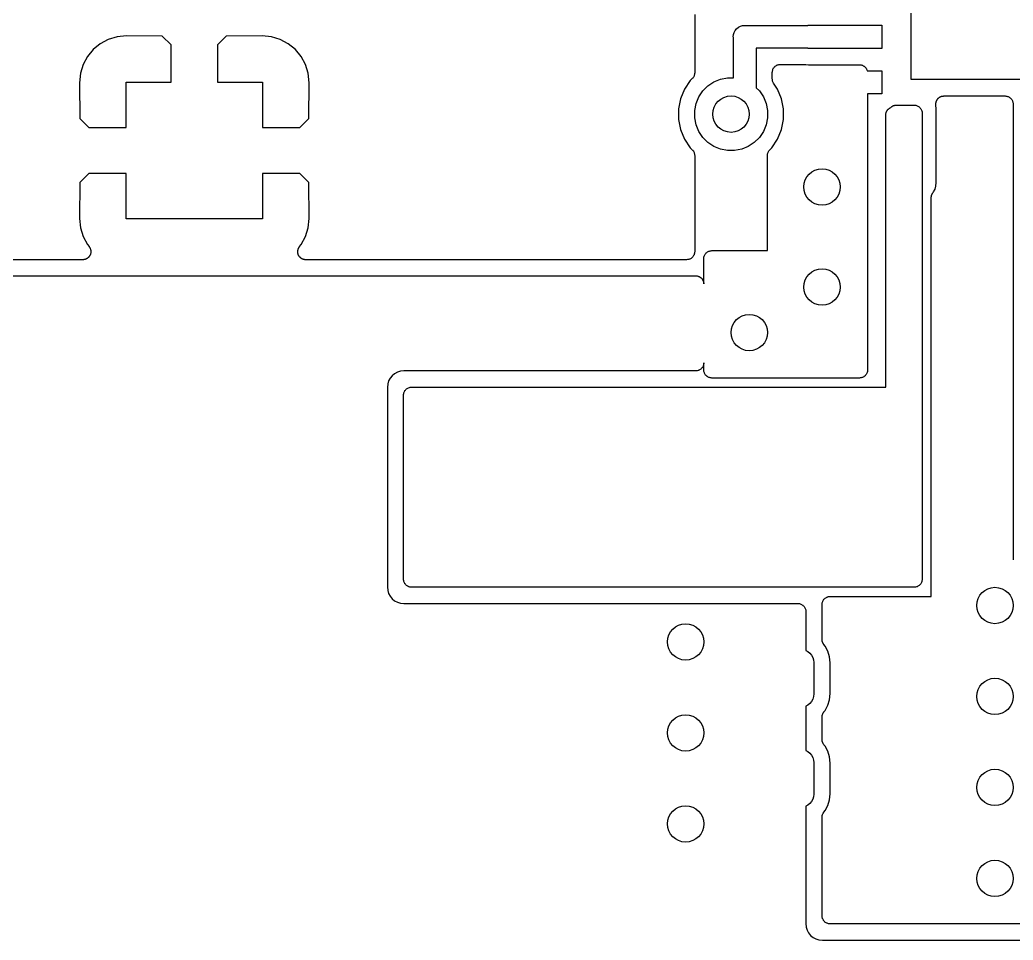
# Model space of a CAD drawing. Extents: x 1.98 to 5.9, y -3.93 to -1.98.
# Drawn here: x 4.2946 to 4.7244, y -2.7196 to -2.3214 of the extents above; entities that cross this region are included whole.
import ezdxf

# ---------------------------------------------------------------- set-up
doc = ezdxf.new("R2010")
doc.units = 0
doc.header["$MEASUREMENT"] = 0
doc.layers.add('BLACK', color=7, linetype='CONTINUOUS')

msp = doc.modelspace()

# ---------------------------------------------------------------- linework, layer by layer
at = {"layer": 'BLACK', "linetype": 'CONTINUOUS'}
for p, q in [((4.68035, -2.34721), (4.68035, -2.25121)), ((4.58661, -2.31907), (4.58661, -2.34433)), ((4.60416, -2.32599), (4.60477, -2.32524)), ((4.60477, -2.32524), (4.60552, -2.32463)), ((4.60552, -2.32463), (4.60638, -2.32417)), ((4.60638, -2.32417), (4.6073, -2.32389)), ((4.6073, -2.32389), (4.60803, -2.32382)), ((4.60803, -2.32382), (4.60827, -2.3238)), ((4.60827, -2.3238), (4.60851, -2.32382)), ((4.60851, -2.32382), (4.63564, -2.32382)), ((4.63564, -2.32382), (4.63564, -2.32374)), ((4.63564, -2.32374), (4.66764, -2.32374)), ((4.66764, -2.32374), (4.66764, -2.33374)), ((4.33663, -2.32871), (4.33286, -2.32986)), ((4.34071, -2.32831), (4.33663, -2.32871)), ((4.35624, -2.32842), (4.34071, -2.32831)), ((4.36008, -2.33225), (4.35624, -2.32842)), ((4.38391, -2.32842), (4.38008, -2.33225)), ((4.39945, -2.32831), (4.38391, -2.32842)), ((4.40353, -2.32871), (4.39945, -2.32831)), ((4.4073, -2.32986), (4.40353, -2.32871)), ((4.60332, -2.32874), (4.60342, -2.32778)), ((4.60335, -2.32898), (4.60332, -2.32874)), ((4.60335, -2.34646), (4.60335, -2.32898)), ((4.60342, -2.32778), (4.6037, -2.32685)), ((4.6037, -2.32685), (4.60416, -2.32599)), ((4.32939, -2.33172), (4.32634, -2.33421)), ((4.33286, -2.32986), (4.32939, -2.33172)), ((4.36008, -2.34843), (4.36008, -2.33225)), ((4.38008, -2.33225), (4.38008, -2.34843)), ((4.41077, -2.33172), (4.4073, -2.32986)), ((4.41382, -2.33421), (4.41077, -2.33172)), ((4.63564, -2.33366), (4.61319, -2.33366)), ((4.61319, -2.33366), (4.61319, -2.35076)), ((4.63564, -2.33374), (4.63564, -2.33366)), ((4.66764, -2.33374), (4.63564, -2.33374)), ((4.32384, -2.33726), (4.32198, -2.34073)), ((4.32634, -2.33421), (4.32384, -2.33726)), ((4.41632, -2.33726), (4.41382, -2.33421)), ((4.41817, -2.34073), (4.41632, -2.33726)), ((4.32198, -2.34073), (4.32084, -2.3445)), ((4.41932, -2.3445), (4.41817, -2.34073)), ((4.62047, -2.34278), (4.62063, -2.34249)), ((4.62063, -2.34249), (4.62079, -2.3422)), ((4.62079, -2.3422), (4.6208, -2.34219)), ((4.6208, -2.34218), (4.62101, -2.34193)), ((4.6208, -2.34219), (4.6208, -2.34218)), ((4.62101, -2.34193), (4.62122, -2.34168)), ((4.62122, -2.34168), (4.62123, -2.34167)), ((4.62123, -2.34167), (4.62124, -2.34166)), ((4.62124, -2.34166), (4.62149, -2.34146)), ((4.62149, -2.34146), (4.62175, -2.34125)), ((4.62175, -2.34125), (4.62176, -2.34124)), ((4.62176, -2.34124), (4.62177, -2.34123)), ((4.62177, -2.34123), (4.62206, -2.34108)), ((4.62206, -2.34108), (4.62236, -2.34093)), ((4.62236, -2.34093), (4.62237, -2.34092)), ((4.62237, -2.34092), (4.62238, -2.34092)), ((4.62238, -2.34092), (4.62269, -2.34082)), ((4.62269, -2.34082), (4.62301, -2.34073)), ((4.62301, -2.34073), (4.62302, -2.34073)), ((4.62302, -2.34073), (4.62303, -2.34072)), ((4.62303, -2.34072), (4.62336, -2.34069)), ((4.62336, -2.34069), (4.62369, -2.34066)), ((4.62369, -2.34066), (4.63432, -2.34066)), ((4.63432, -2.34066), (4.63437, -2.34066)), ((4.63437, -2.34066), (4.63452, -2.34068)), ((4.63452, -2.34068), (4.63467, -2.34068)), ((4.63467, -2.34068), (4.63581, -2.34079)), ((4.63581, -2.34079), (4.65792, -2.34079)), ((4.65792, -2.34079), (4.65794, -2.34079)), ((4.65794, -2.34079), (4.65794, -2.34079)), ((4.65794, -2.34079), (4.65794, -2.34079)), ((4.65794, -2.34079), (4.65797, -2.34079)), ((4.65797, -2.34079), (4.65829, -2.34083)), ((4.65829, -2.34083), (4.65862, -2.34086)), ((4.65862, -2.34086), (4.65863, -2.34087)), ((4.65863, -2.34087), (4.65864, -2.34087)), ((4.65864, -2.34087), (4.65896, -2.34097)), ((4.65896, -2.34097), (4.65927, -2.34106)), ((4.65927, -2.34106), (4.65928, -2.34107)), ((4.65928, -2.34107), (4.6593, -2.34107)), ((4.6593, -2.34107), (4.65959, -2.34123)), ((4.65959, -2.34123), (4.65987, -2.34139)), ((4.65987, -2.34139), (4.65988, -2.3414)), ((4.65988, -2.3414), (4.65989, -2.3414)), ((4.65989, -2.3414), (4.66015, -2.34162)), ((4.66015, -2.34162), (4.6604, -2.34182)), ((4.6604, -2.34182), (4.66041, -2.34183)), ((4.66041, -2.34183), (4.66042, -2.34184)), ((4.66042, -2.34184), (4.66062, -2.3421)), ((4.66062, -2.3421), (4.66083, -2.34235)), ((4.66083, -2.34235), (4.66084, -2.34237)), ((4.66084, -2.34237), (4.66085, -2.34237)), ((4.66085, -2.34237), (4.661, -2.34267)), ((4.32084, -2.3445), (4.32044, -2.34859)), ((4.41972, -2.34859), (4.41932, -2.3445)), ((4.58559, -2.34681), (4.58469, -2.3477)), ((4.58579, -2.34656), (4.58559, -2.34681)), ((4.586, -2.34631), (4.58579, -2.34656)), ((4.58601, -2.34629), (4.586, -2.34631)), ((4.58602, -2.34628), (4.58601, -2.34629)), ((4.58618, -2.34599), (4.58602, -2.34628)), ((4.58633, -2.34571), (4.58618, -2.34599)), ((4.58634, -2.34569), (4.58633, -2.34571)), ((4.58635, -2.34568), (4.58634, -2.34569)), ((4.58644, -2.34537), (4.58635, -2.34568)), ((4.58654, -2.34506), (4.58644, -2.34537)), ((4.58655, -2.34502), (4.58654, -2.34504)), ((4.58654, -2.34504), (4.58654, -2.34506)), ((4.58658, -2.3447), (4.58655, -2.34502)), ((4.58661, -2.34438), (4.58658, -2.3447)), ((4.58661, -2.34433), (4.58661, -2.34434)), ((4.58661, -2.34434), (4.58661, -2.34434)), ((4.58661, -2.34434), (4.58661, -2.34435)), ((4.58661, -2.34435), (4.58661, -2.34438)), ((4.59777, -2.34706), (4.60081, -2.34646)), ((4.60081, -2.34646), (4.60335, -2.34646)), ((4.62019, -2.34411), (4.62023, -2.34379)), ((4.62019, -2.34414), (4.62019, -2.34411)), ((4.62019, -2.34416), (4.62019, -2.34414)), ((4.62019, -2.34414), (4.62019, -2.34414)), ((4.62019, -2.34414), (4.62019, -2.34414)), ((4.62019, -2.34688), (4.62019, -2.34416)), ((4.62023, -2.34379), (4.62026, -2.34346)), ((4.62026, -2.34345), (4.62027, -2.34343)), ((4.62026, -2.34346), (4.62026, -2.34345)), ((4.62027, -2.34343), (4.62036, -2.34312)), ((4.62036, -2.34312), (4.62046, -2.34281)), ((4.62046, -2.34281), (4.62047, -2.34279)), ((4.62047, -2.34279), (4.62047, -2.34278)), ((4.661, -2.34267), (4.66115, -2.34296)), ((4.66115, -2.34296), (4.66116, -2.34297)), ((4.66116, -2.34297), (4.66116, -2.34298)), ((4.66116, -2.34298), (4.66126, -2.3433)), ((4.66126, -2.3433), (4.66129, -2.34343)), ((4.66129, -2.34343), (4.66764, -2.34343)), ((4.66764, -2.34343), (4.66764, -2.35343)), ((4.32044, -2.34859), (4.32054, -2.36412)), ((4.34055, -2.36795), (4.34055, -2.34843)), ((4.34055, -2.34843), (4.36008, -2.34843)), ((4.38008, -2.34843), (4.39961, -2.34843)), ((4.39961, -2.34843), (4.39961, -2.36795)), ((4.41962, -2.36412), (4.41972, -2.34859)), ((4.58469, -2.3477), (4.5822, -2.35143)), ((4.59013, -2.35217), (4.59232, -2.34997)), ((4.59232, -2.34997), (4.5949, -2.34825)), ((4.5949, -2.34825), (4.59777, -2.34706)), ((4.61319, -2.35076), (4.61459, -2.35217)), ((4.62022, -2.3472), (4.62019, -2.34688)), ((4.62025, -2.34752), (4.62022, -2.3472)), ((4.62025, -2.34754), (4.62025, -2.34752)), ((4.62026, -2.34756), (4.62025, -2.34754)), ((4.62035, -2.34787), (4.62026, -2.34756)), ((4.62044, -2.34817), (4.62035, -2.34787)), ((4.62045, -2.34819), (4.62044, -2.34817)), ((4.62045, -2.34821), (4.62045, -2.34819)), ((4.6206, -2.3485), (4.62045, -2.34821)), ((4.62075, -2.34878), (4.6206, -2.3485)), ((4.62077, -2.34881), (4.62075, -2.34878)), ((4.62078, -2.34882), (4.62077, -2.34881)), ((4.62077, -2.34881), (4.62077, -2.34881)), ((4.62077, -2.34881), (4.62077, -2.34881)), ((4.62252, -2.35143), (4.62078, -2.34882)), ((4.77635, -2.34721), (4.68035, -2.34721)), ((4.5822, -2.35143), (4.58049, -2.35557)), ((4.58722, -2.35761), (4.58841, -2.35475)), ((4.58841, -2.35475), (4.59013, -2.35217)), ((4.61459, -2.35217), (4.61632, -2.35475)), ((4.61632, -2.35475), (4.61751, -2.35761)), ((4.62424, -2.35557), (4.62252, -2.35143)), ((4.66764, -2.35343), (4.66142, -2.35343)), ((4.66142, -2.35343), (4.66142, -2.47288)), ((4.6919, -2.35547), (4.69201, -2.35535)), ((4.69201, -2.35535), (4.69215, -2.35523)), ((4.69215, -2.35523), (4.69228, -2.3551)), ((4.69228, -2.3551), (4.69241, -2.35502)), ((4.69241, -2.35502), (4.69254, -2.35492)), ((4.69254, -2.35492), (4.6927, -2.35483)), ((4.6927, -2.35483), (4.69285, -2.35473)), ((4.69285, -2.35473), (4.693, -2.35467)), ((4.693, -2.35467), (4.69314, -2.35459)), ((4.69314, -2.35459), (4.69331, -2.35454)), ((4.69331, -2.35454), (4.69348, -2.35447)), ((4.69348, -2.35447), (4.69364, -2.35444)), ((4.69364, -2.35444), (4.69379, -2.3544)), ((4.69379, -2.3544), (4.69397, -2.35438)), ((4.69397, -2.35438), (4.69415, -2.35435)), ((4.69415, -2.35435), (4.69431, -2.35435)), ((4.69431, -2.35435), (4.69447, -2.35433)), ((4.69447, -2.35433), (4.72091, -2.35433)), ((4.72091, -2.35433), (4.72093, -2.35433)), ((4.72093, -2.35433), (4.72093, -2.35433)), ((4.72093, -2.35433), (4.72093, -2.35433)), ((4.72093, -2.35433), (4.72096, -2.35433)), ((4.72096, -2.35433), (4.72128, -2.35437)), ((4.72128, -2.35437), (4.72161, -2.3544)), ((4.72161, -2.3544), (4.72162, -2.35441)), ((4.72162, -2.35441), (4.72164, -2.35441)), ((4.72164, -2.35441), (4.72195, -2.35451)), ((4.72195, -2.35451), (4.72227, -2.3546)), ((4.72227, -2.3546), (4.72228, -2.35461)), ((4.72228, -2.35461), (4.72229, -2.35461)), ((4.72229, -2.35461), (4.72258, -2.35477)), ((4.72258, -2.35477), (4.72287, -2.35493)), ((4.72287, -2.35493), (4.72288, -2.35494)), ((4.72288, -2.35494), (4.72289, -2.35494)), ((4.72289, -2.35494), (4.72314, -2.35516)), ((4.72314, -2.35516), (4.72339, -2.35536)), ((4.72339, -2.35536), (4.7234, -2.35537)), ((4.7234, -2.35537), (4.72341, -2.35538)), ((4.72341, -2.35538), (4.72361, -2.35564)), ((4.58049, -2.35557), (4.57961, -2.35996)), ((4.58661, -2.36065), (4.58722, -2.35761)), ((4.61751, -2.35761), (4.61811, -2.36065)), ((4.62511, -2.35996), (4.62424, -2.35557)), ((4.67073, -2.35976), (4.67087, -2.35965)), ((4.67087, -2.35965), (4.67101, -2.35958)), ((4.67101, -2.35958), (4.67114, -2.35949)), ((4.67114, -2.35949), (4.67155, -2.35927)), ((4.67155, -2.35927), (4.6718, -2.35906)), ((4.6718, -2.35906), (4.67184, -2.35903)), ((4.67184, -2.35903), (4.67197, -2.35895)), ((4.67197, -2.35895), (4.67209, -2.35885)), ((4.67209, -2.35885), (4.67226, -2.35876)), ((4.67226, -2.35876), (4.67241, -2.35866)), ((4.67241, -2.35866), (4.67256, -2.3586)), ((4.67256, -2.3586), (4.67269, -2.35853)), ((4.67269, -2.35853), (4.67287, -2.35848)), ((4.67287, -2.35848), (4.67305, -2.35841)), ((4.67305, -2.35841), (4.6732, -2.35838)), ((4.6732, -2.35838), (4.67334, -2.35833)), ((4.67334, -2.35833), (4.67353, -2.35832)), ((4.67353, -2.35832), (4.67372, -2.35828)), ((4.67372, -2.35828), (4.67387, -2.35828)), ((4.67387, -2.35828), (4.67402, -2.35827)), ((4.67402, -2.35827), (4.68154, -2.35827)), ((4.68154, -2.35827), (4.68156, -2.35827)), ((4.68156, -2.35827), (4.68156, -2.35827)), ((4.68156, -2.35827), (4.68156, -2.35827)), ((4.68156, -2.35827), (4.68159, -2.35827)), ((4.68159, -2.35827), (4.68191, -2.3583)), ((4.68191, -2.3583), (4.68224, -2.35834)), ((4.68224, -2.35834), (4.68225, -2.35834)), ((4.68225, -2.35834), (4.68227, -2.35834)), ((4.68227, -2.35834), (4.68258, -2.35844)), ((4.68258, -2.35844), (4.6829, -2.35854)), ((4.6829, -2.35854), (4.68291, -2.35855)), ((4.68291, -2.35855), (4.68292, -2.35855)), ((4.68292, -2.35855), (4.68321, -2.35871)), ((4.68321, -2.35871), (4.6835, -2.35887)), ((4.6835, -2.35887), (4.68351, -2.35887)), ((4.68351, -2.35887), (4.68352, -2.35888)), ((4.68352, -2.35888), (4.68377, -2.35909)), ((4.68377, -2.35909), (4.68402, -2.3593)), ((4.68402, -2.3593), (4.68403, -2.35931)), ((4.68403, -2.35931), (4.68404, -2.35932)), ((4.68404, -2.35932), (4.68424, -2.35957)), ((4.68424, -2.35957), (4.68445, -2.35983)), ((4.69097, -2.35781), (4.69099, -2.35763)), ((4.69099, -2.35797), (4.69097, -2.35781)), ((4.69098, -2.35813), (4.69099, -2.35797)), ((4.691, -2.3582), (4.69098, -2.35813)), ((4.69099, -2.35744), (4.69103, -2.35729)), ((4.69099, -2.35763), (4.69099, -2.35744)), ((4.691, -2.35821), (4.691, -2.3582)), ((4.69118, -2.36009), (4.691, -2.35821)), ((4.69103, -2.35729), (4.69104, -2.35713)), ((4.69104, -2.35713), (4.6911, -2.35695)), ((4.6911, -2.35695), (4.69114, -2.35677)), ((4.69114, -2.35677), (4.6912, -2.35663)), ((4.6912, -2.35663), (4.69125, -2.35647)), ((4.69125, -2.35647), (4.69133, -2.35631)), ((4.69133, -2.35631), (4.6914, -2.35615)), ((4.6914, -2.35615), (4.69149, -2.35601)), ((4.69149, -2.35601), (4.69157, -2.35587)), ((4.69157, -2.35587), (4.69169, -2.35573)), ((4.69169, -2.35573), (4.69179, -2.35558)), ((4.69179, -2.35558), (4.6919, -2.35547)), ((4.72361, -2.35564), (4.72382, -2.35589)), ((4.72382, -2.35589), (4.72383, -2.3559)), ((4.72383, -2.3559), (4.72384, -2.35591)), ((4.72384, -2.35591), (4.72399, -2.35621)), ((4.72399, -2.35621), (4.72415, -2.3565)), ((4.72415, -2.3565), (4.72415, -2.35651)), ((4.72415, -2.35651), (4.72415, -2.35652)), ((4.72415, -2.35652), (4.72425, -2.35684)), ((4.72425, -2.35684), (4.72434, -2.35715)), ((4.72434, -2.35715), (4.72434, -2.35716)), ((4.72434, -2.35716), (4.72435, -2.35717)), ((4.72435, -2.35717), (4.72438, -2.3575)), ((4.72438, -2.3575), (4.72441, -2.35783)), ((4.72441, -2.35783), (4.72441, -2.55495)), ((4.57961, -2.35996), (4.57961, -2.36445)), ((4.58661, -2.36376), (4.58661, -2.36065)), ((4.58722, -2.3668), (4.58661, -2.36376)), ((4.61811, -2.36376), (4.61751, -2.3668)), ((4.61811, -2.36065), (4.61811, -2.36376)), ((4.62511, -2.36445), (4.62511, -2.35996)), ((4.66929, -2.36253), (4.66931, -2.36237)), ((4.66929, -2.36258), (4.66929, -2.36253)), ((4.66929, -2.48014), (4.66929, -2.36258)), ((4.66931, -2.36222), (4.66935, -2.36203)), ((4.66931, -2.36237), (4.66931, -2.36222)), ((4.66935, -2.36203), (4.66937, -2.36185)), ((4.66937, -2.36185), (4.66941, -2.3617)), ((4.66941, -2.3617), (4.66945, -2.36155)), ((4.66945, -2.36155), (4.66952, -2.36138)), ((4.66952, -2.36138), (4.66957, -2.3612)), ((4.66957, -2.3612), (4.66965, -2.36106)), ((4.66965, -2.36106), (4.66971, -2.36092)), ((4.66971, -2.36092), (4.66981, -2.36076)), ((4.66981, -2.36076), (4.6699, -2.3606)), ((4.6699, -2.3606), (4.67, -2.36048)), ((4.67, -2.36048), (4.67009, -2.36035)), ((4.67009, -2.36035), (4.67022, -2.36022)), ((4.67022, -2.36022), (4.67034, -2.36008)), ((4.67034, -2.36008), (4.67046, -2.35998)), ((4.67046, -2.35998), (4.67057, -2.35987)), ((4.67057, -2.35987), (4.67073, -2.35976)), ((4.68445, -2.35983), (4.68446, -2.35984)), ((4.68446, -2.35984), (4.68447, -2.35985)), ((4.68447, -2.35985), (4.68462, -2.36014)), ((4.68462, -2.36014), (4.68478, -2.36043)), ((4.68478, -2.36043), (4.68478, -2.36045)), ((4.68478, -2.36045), (4.68478, -2.36046)), ((4.68478, -2.36046), (4.68488, -2.36077)), ((4.68488, -2.36077), (4.68497, -2.36109)), ((4.68497, -2.36109), (4.68497, -2.3611)), ((4.68497, -2.3611), (4.68498, -2.36111)), ((4.68498, -2.36111), (4.68501, -2.36144)), ((4.68501, -2.36144), (4.68504, -2.36177)), ((4.68504, -2.36177), (4.68504, -2.56343)), ((4.69118, -2.39175), (4.69118, -2.36009)), ((4.32054, -2.36412), (4.32438, -2.36795)), ((4.32438, -2.36795), (4.34055, -2.36795)), ((4.39961, -2.36795), (4.41578, -2.36795)), ((4.41578, -2.36795), (4.41962, -2.36412)), ((4.57961, -2.36445), (4.58049, -2.36884)), ((4.58841, -2.36966), (4.58722, -2.3668)), ((4.61751, -2.3668), (4.61632, -2.36966)), ((4.62424, -2.36884), (4.62511, -2.36445)), ((4.58049, -2.36884), (4.5822, -2.37298)), ((4.59013, -2.37224), (4.58841, -2.36966)), ((4.59232, -2.37444), (4.59013, -2.37224)), ((4.61459, -2.37224), (4.6124, -2.37444)), ((4.61632, -2.36966), (4.61459, -2.37224)), ((4.62252, -2.37298), (4.62424, -2.36884)), ((4.5822, -2.37298), (4.58469, -2.37671)), ((4.58469, -2.37671), (4.58559, -2.3776)), ((4.5949, -2.37616), (4.59232, -2.37444)), ((4.59777, -2.37735), (4.5949, -2.37616)), ((4.60982, -2.37616), (4.60696, -2.37735)), ((4.6124, -2.37444), (4.60982, -2.37616)), ((4.61914, -2.3776), (4.62003, -2.37671)), ((4.62003, -2.37671), (4.62252, -2.37298)), ((4.58559, -2.3776), (4.5856, -2.37761)), ((4.5856, -2.37761), (4.5856, -2.37761)), ((4.5856, -2.37761), (4.5856, -2.37761)), ((4.5856, -2.37761), (4.58562, -2.37764)), ((4.58562, -2.37764), (4.58582, -2.37789)), ((4.58582, -2.37789), (4.58603, -2.37814)), ((4.58603, -2.37814), (4.58604, -2.37816)), ((4.58604, -2.37816), (4.58605, -2.37817)), ((4.58605, -2.37817), (4.5862, -2.37846)), ((4.5862, -2.37846), (4.58635, -2.37874)), ((4.58635, -2.37874), (4.58636, -2.37876)), ((4.58636, -2.37876), (4.58636, -2.37878)), ((4.58636, -2.37878), (4.58645, -2.37909)), ((4.58645, -2.37909), (4.58655, -2.3794)), ((4.58655, -2.3794), (4.58655, -2.37942)), ((4.58655, -2.37942), (4.58655, -2.37943)), ((4.58655, -2.37943), (4.58658, -2.37976)), ((4.58658, -2.37976), (4.58661, -2.38008)), ((4.58661, -2.38008), (4.58661, -2.4217)), ((4.60081, -2.37795), (4.59777, -2.37735)), ((4.60391, -2.37795), (4.60081, -2.37795)), ((4.60696, -2.37735), (4.60391, -2.37795)), ((4.61811, -2.38003), (4.61815, -2.37971)), ((4.61811, -2.38006), (4.61811, -2.38003)), ((4.61811, -2.38007), (4.61811, -2.38006)), ((4.61811, -2.38006), (4.61811, -2.38006)), ((4.61811, -2.38008), (4.61811, -2.38007)), ((4.61811, -2.42109), (4.61811, -2.38008)), ((4.61815, -2.37971), (4.61818, -2.37939)), ((4.61818, -2.37937), (4.61819, -2.37935)), ((4.61818, -2.37939), (4.61818, -2.37937)), ((4.61819, -2.37935), (4.61828, -2.37904)), ((4.61828, -2.37904), (4.61838, -2.37873)), ((4.61838, -2.37873), (4.61839, -2.37872)), ((4.61839, -2.3787), (4.61855, -2.37841)), ((4.61839, -2.37872), (4.61839, -2.3787)), ((4.61855, -2.37841), (4.6187, -2.37813)), ((4.6187, -2.37813), (4.61871, -2.37812)), ((4.61871, -2.37812), (4.61872, -2.3781)), ((4.61872, -2.3781), (4.61893, -2.37785)), ((4.61893, -2.37785), (4.61914, -2.3776)), ((4.32438, -2.38795), (4.32054, -2.39179)), ((4.34055, -2.38795), (4.32438, -2.38795)), ((4.34055, -2.40748), (4.34055, -2.38795)), ((4.41578, -2.38795), (4.39961, -2.38795)), ((4.39961, -2.38795), (4.39961, -2.40748)), ((4.41962, -2.39179), (4.41578, -2.38795)), ((4.32054, -2.39179), (4.32044, -2.40732)), ((4.41972, -2.40732), (4.41962, -2.39179)), ((4.69063, -2.39461), (4.69103, -2.39329)), ((4.69103, -2.39329), (4.69118, -2.39175)), ((4.68898, -2.39826), (4.68899, -2.39811)), ((4.68898, -2.39831), (4.68898, -2.39826)), ((4.68898, -2.57069), (4.68898, -2.39831)), ((4.68899, -2.39795), (4.68903, -2.39777)), ((4.68899, -2.39811), (4.68899, -2.39795)), ((4.68903, -2.39777), (4.68905, -2.39758)), ((4.68905, -2.39758), (4.6891, -2.39743)), ((4.6891, -2.39743), (4.68913, -2.39729)), ((4.68913, -2.39729), (4.6892, -2.39711)), ((4.6892, -2.39711), (4.68926, -2.39693)), ((4.68926, -2.39693), (4.68933, -2.39679)), ((4.68933, -2.39679), (4.68939, -2.39665)), ((4.68939, -2.39665), (4.6895, -2.3965)), ((4.6895, -2.3965), (4.68959, -2.39633)), ((4.68959, -2.39633), (4.68969, -2.39621)), ((4.68969, -2.39621), (4.68977, -2.39609)), ((4.68977, -2.39609), (4.68998, -2.39583)), ((4.68998, -2.39583), (4.69063, -2.39461)), ((4.32044, -2.40732), (4.32084, -2.4114)), ((4.39961, -2.40748), (4.34055, -2.40748)), ((4.41932, -2.4114), (4.41972, -2.40732)), ((4.32084, -2.4114), (4.32198, -2.41517)), ((4.32198, -2.41517), (4.32384, -2.41865)), ((4.41632, -2.41865), (4.41817, -2.41517)), ((4.41817, -2.41517), (4.41932, -2.4114)), ((4.32384, -2.41865), (4.32452, -2.41948)), ((4.32452, -2.41948), (4.32455, -2.41951)), ((4.32455, -2.41951), (4.32464, -2.41965)), ((4.32464, -2.41965), (4.32475, -2.41978)), ((4.32475, -2.41978), (4.32483, -2.41994)), ((4.41535, -2.4199), (4.41544, -2.41974)), ((4.41544, -2.41974), (4.41554, -2.41961)), ((4.41554, -2.41961), (4.41563, -2.41948)), ((4.41563, -2.41948), (4.41632, -2.41865)), ((4.32428, -2.42418), (4.32415, -2.42429)), ((4.32439, -2.42405), (4.32428, -2.42418)), ((4.32451, -2.42394), (4.32439, -2.42405)), ((4.32461, -2.42379), (4.32451, -2.42394)), ((4.32472, -2.42365), (4.32461, -2.42379)), ((4.3248, -2.42351), (4.32472, -2.42365)), ((4.32489, -2.42337), (4.3248, -2.42351)), ((4.32483, -2.41994), (4.32493, -2.42009)), ((4.32496, -2.42321), (4.32489, -2.42337)), ((4.32493, -2.42009), (4.32499, -2.42024)), ((4.32504, -2.42305), (4.32496, -2.42321)), ((4.32499, -2.42024), (4.32506, -2.42039)), ((4.32509, -2.4229), (4.32504, -2.42305)), ((4.32506, -2.42039), (4.32511, -2.42056)), ((4.32516, -2.42274), (4.32509, -2.4229)), ((4.32511, -2.42056), (4.32518, -2.42072)), ((4.32519, -2.42257), (4.32516, -2.42274)), ((4.32518, -2.42072), (4.32521, -2.42088)), ((4.32525, -2.4224), (4.32519, -2.42257)), ((4.32521, -2.42088), (4.32526, -2.42104)), ((4.32526, -2.42224), (4.32525, -2.4224)), ((4.32526, -2.42104), (4.32527, -2.42122)), ((4.3253, -2.42208), (4.32526, -2.42224)), ((4.32527, -2.42122), (4.3253, -2.42139)), ((4.3253, -2.42139), (4.3253, -2.42156)), ((4.3253, -2.42156), (4.32532, -2.42172)), ((4.32532, -2.42172), (4.3253, -2.4219)), ((4.3253, -2.4219), (4.3253, -2.42208)), ((4.41484, -2.42167), (4.41486, -2.42151)), ((4.41486, -2.42185), (4.41484, -2.42167)), ((4.41486, -2.42134), (4.41489, -2.42117)), ((4.41486, -2.42151), (4.41486, -2.42134)), ((4.41486, -2.42203), (4.41486, -2.42185)), ((4.41489, -2.42219), (4.41486, -2.42203)), ((4.41489, -2.42117), (4.41491, -2.42099)), ((4.4149, -2.42235), (4.41489, -2.42219)), ((4.41495, -2.42252), (4.4149, -2.42235)), ((4.41491, -2.42099), (4.41496, -2.42084)), ((4.41499, -2.4227), (4.41495, -2.42252)), ((4.41496, -2.42084), (4.41499, -2.42068)), ((4.41499, -2.42068), (4.41506, -2.42051)), ((4.41505, -2.42285), (4.41499, -2.4227)), ((4.41509, -2.42301), (4.41505, -2.42285)), ((4.41506, -2.42051), (4.41511, -2.42034)), ((4.41518, -2.42317), (4.41509, -2.42301)), ((4.41511, -2.42034), (4.41519, -2.4202)), ((4.41524, -2.42333), (4.41518, -2.42317)), ((4.41519, -2.4202), (4.41525, -2.42004)), ((4.41533, -2.42347), (4.41524, -2.42333)), ((4.41525, -2.42004), (4.41535, -2.4199)), ((4.41541, -2.42361), (4.41533, -2.42347)), ((4.41552, -2.42375), (4.41541, -2.42361)), ((4.41562, -2.4239), (4.41552, -2.42375)), ((4.41574, -2.42402), (4.41562, -2.4239)), ((4.41584, -2.42415), (4.41574, -2.42402)), ((4.41598, -2.42426), (4.41584, -2.42415)), ((4.58557, -2.42419), (4.58556, -2.4242)), ((4.58558, -2.42418), (4.58557, -2.42419)), ((4.58579, -2.42393), (4.58558, -2.42418)), ((4.586, -2.42367), (4.58579, -2.42393)), ((4.58601, -2.42366), (4.586, -2.42367)), ((4.58602, -2.42365), (4.58601, -2.42366)), ((4.58617, -2.42337), (4.58602, -2.42365)), ((4.58633, -2.42308), (4.58617, -2.42337)), ((4.58634, -2.42305), (4.58633, -2.42306)), ((4.58633, -2.42306), (4.58633, -2.42308)), ((4.58644, -2.42274), (4.58634, -2.42305)), ((4.58654, -2.42242), (4.58644, -2.42274)), ((4.58658, -2.42207), (4.58654, -2.4224)), ((4.58654, -2.4224), (4.58654, -2.42241)), ((4.58654, -2.42241), (4.58654, -2.42242)), ((4.58661, -2.42175), (4.58658, -2.42207)), ((4.58661, -2.4217), (4.58661, -2.42172)), ((4.58661, -2.42172), (4.58661, -2.42172)), ((4.58661, -2.42172), (4.58661, -2.42172)), ((4.58661, -2.42172), (4.58661, -2.42175)), ((4.59059, -2.42439), (4.59062, -2.42406)), ((4.59062, -2.42406), (4.59063, -2.42404)), ((4.59063, -2.42403), (4.59073, -2.42372)), ((4.59063, -2.42404), (4.59063, -2.42403)), ((4.59073, -2.42372), (4.59082, -2.4234)), ((4.59082, -2.4234), (4.59083, -2.42339)), ((4.59083, -2.42338), (4.59099, -2.42309)), ((4.59083, -2.42339), (4.59083, -2.42338)), ((4.59099, -2.42309), (4.59115, -2.4228)), ((4.59115, -2.4228), (4.59116, -2.42279)), ((4.59116, -2.42278), (4.59138, -2.42253)), ((4.59116, -2.42279), (4.59116, -2.42278)), ((4.59138, -2.42253), (4.59158, -2.42228)), ((4.59158, -2.42228), (4.59159, -2.42227)), ((4.59159, -2.42227), (4.5916, -2.42226)), ((4.5916, -2.42226), (4.59186, -2.42205)), ((4.59186, -2.42205), (4.59211, -2.42184)), ((4.59211, -2.42184), (4.59213, -2.42184)), ((4.59213, -2.42183), (4.59243, -2.42168)), ((4.59213, -2.42184), (4.59213, -2.42183)), ((4.59243, -2.42168), (4.59272, -2.42152)), ((4.59272, -2.42152), (4.59273, -2.42152)), ((4.59273, -2.42152), (4.59274, -2.42151)), ((4.59274, -2.42151), (4.59306, -2.42142)), ((4.59306, -2.42142), (4.59337, -2.42133)), ((4.59337, -2.42133), (4.59338, -2.42133)), ((4.59338, -2.42133), (4.5934, -2.42132)), ((4.5934, -2.42132), (4.59372, -2.42129)), ((4.59372, -2.42129), (4.59405, -2.42126)), ((4.59405, -2.42126), (4.61794, -2.42126)), ((4.61794, -2.42126), (4.61809, -2.42124)), ((4.61809, -2.42124), (4.61811, -2.42109)), ((4.32182, -2.4252), (3.85783, -2.4252)), ((4.32198, -2.42518), (4.32182, -2.4252)), ((4.32215, -2.42518), (4.32198, -2.42518)), ((4.32232, -2.42515), (4.32215, -2.42518)), ((4.3225, -2.42513), (4.32232, -2.42515)), ((4.32266, -2.42508), (4.3225, -2.42513)), ((4.32282, -2.42505), (4.32266, -2.42508)), ((4.32298, -2.42498), (4.32282, -2.42505)), ((4.32315, -2.42493), (4.32298, -2.42498)), ((4.3233, -2.42486), (4.32315, -2.42493)), ((4.32345, -2.42479), (4.3233, -2.42486)), ((4.3236, -2.4247), (4.32345, -2.42479)), ((4.32375, -2.42461), (4.3236, -2.4247)), ((4.32388, -2.42451), (4.32375, -2.42461)), ((4.32402, -2.42442), (4.32388, -2.42451)), ((4.32415, -2.42429), (4.32402, -2.42442)), ((4.4161, -2.42439), (4.41598, -2.42426)), ((4.41624, -2.42448), (4.4161, -2.42439)), ((4.41636, -2.42458), (4.41624, -2.42448)), ((4.41652, -2.42467), (4.41636, -2.42458)), ((4.41667, -2.42477), (4.41652, -2.42467)), ((4.41682, -2.42483), (4.41667, -2.42477)), ((4.41696, -2.42491), (4.41682, -2.42483)), ((4.41713, -2.42497), (4.41696, -2.42491)), ((4.41729, -2.42504), (4.41713, -2.42497)), ((4.41746, -2.42507), (4.41729, -2.42504)), ((4.41761, -2.42512), (4.41746, -2.42507)), ((4.41779, -2.42514), (4.41761, -2.42512)), ((4.41796, -2.42518), (4.41779, -2.42514)), ((4.41813, -2.42518), (4.41796, -2.42518)), ((4.41829, -2.4252), (4.41813, -2.42518)), ((4.41834, -2.4252), (4.41829, -2.4252)), ((4.58311, -2.4252), (4.41834, -2.4252)), ((4.58344, -2.42516), (4.58311, -2.4252)), ((4.58377, -2.42513), (4.58344, -2.42516)), ((4.58378, -2.42513), (4.58377, -2.42513)), ((4.58379, -2.42513), (4.58378, -2.42513)), ((4.58411, -2.42504), (4.58379, -2.42513)), ((4.58443, -2.42494), (4.58411, -2.42504)), ((4.58444, -2.42494), (4.58443, -2.42494)), ((4.58445, -2.42493), (4.58444, -2.42494)), ((4.58474, -2.42478), (4.58445, -2.42493)), ((4.58503, -2.42463), (4.58474, -2.42478)), ((4.58504, -2.42462), (4.58503, -2.42463)), ((4.58505, -2.42461), (4.58504, -2.42462)), ((4.58531, -2.4244), (4.58505, -2.42461)), ((4.58556, -2.4242), (4.58531, -2.4244)), ((4.59055, -2.42471), (4.59059, -2.42439)), ((4.59055, -2.42473), (4.59055, -2.42471)), ((4.59055, -2.42474), (4.59055, -2.42473)), ((4.59055, -2.42474), (4.59055, -2.42474)), ((4.59055, -2.42476), (4.59055, -2.42474)), ((4.59055, -2.43565), (4.59055, -2.42476)), ((3.8545, -2.4322), (4.58644, -2.4322)), ((4.58644, -2.4322), (4.58671, -2.43217)), ((4.58671, -2.43217), (4.58676, -2.43217)), ((4.58676, -2.43217), (4.58692, -2.43217)), ((4.58692, -2.43217), (4.58708, -2.43215)), ((4.58708, -2.43215), (4.58726, -2.43217)), ((4.58726, -2.43217), (4.58744, -2.43218)), ((4.58744, -2.43218), (4.5876, -2.43221)), ((4.5876, -2.43221), (4.58775, -2.43223)), ((4.58775, -2.43223), (4.58793, -2.43228)), ((4.58793, -2.43228), (4.58811, -2.43232)), ((4.58811, -2.43232), (4.58826, -2.43238)), ((4.58826, -2.43238), (4.58841, -2.43243)), ((4.58841, -2.43243), (4.58857, -2.43251)), ((4.58857, -2.43251), (4.58874, -2.43259)), ((4.58874, -2.43259), (4.58887, -2.43268)), ((4.58887, -2.43268), (4.58901, -2.43275)), ((4.58901, -2.43275), (4.58915, -2.43287)), ((4.58915, -2.43287), (4.5893, -2.43297)), ((4.5893, -2.43297), (4.58941, -2.43309)), ((4.58941, -2.43309), (4.58953, -2.43319)), ((4.58953, -2.43319), (4.58965, -2.43333)), ((4.58965, -2.43333), (4.58978, -2.43346)), ((4.58978, -2.43346), (4.58987, -2.43359)), ((4.58987, -2.43359), (4.58997, -2.43372)), ((4.58997, -2.43372), (4.59005, -2.43388)), ((4.59005, -2.43388), (4.59015, -2.43403)), ((4.59015, -2.43403), (4.59021, -2.43418)), ((4.59021, -2.43418), (4.59029, -2.43432)), ((4.59029, -2.43432), (4.59034, -2.43449)), ((4.59034, -2.43449), (4.59041, -2.43466)), ((4.59041, -2.43466), (4.59044, -2.43482)), ((4.59044, -2.43482), (4.59048, -2.43497)), ((4.59048, -2.43497), (4.5905, -2.43516)), ((4.5905, -2.43516), (4.59054, -2.43534)), ((4.59054, -2.43534), (4.59054, -2.43549)), ((4.59054, -2.43549), (4.59055, -2.43565)), ((4.59027, -2.47119), (4.59011, -2.47148)), ((4.59028, -2.47117), (4.59027, -2.47118)), ((4.59027, -2.47118), (4.59027, -2.47119)), ((4.59038, -2.47085), (4.59028, -2.47117)), ((4.59047, -2.47054), (4.59038, -2.47085)), ((4.59048, -2.47053), (4.59047, -2.47054)), ((4.59051, -2.47018), (4.59048, -2.47052)), ((4.59048, -2.47052), (4.59048, -2.47053)), ((4.59055, -2.46986), (4.59051, -2.47018)), ((4.59055, -2.47288), (4.59055, -2.46981)), ((4.59055, -2.46981), (4.59055, -2.46984)), ((4.59055, -2.46984), (4.59055, -2.46984)), ((4.59055, -2.46984), (4.59055, -2.46984)), ((4.59055, -2.46984), (4.59055, -2.46986)), ((4.45569, -2.47538), (4.45482, -2.47644)), ((4.45675, -2.47451), (4.45569, -2.47538)), ((4.45796, -2.47386), (4.45675, -2.47451)), ((4.45927, -2.47347), (4.45796, -2.47386)), ((4.4608, -2.47331), (4.45927, -2.47347)), ((4.58705, -2.47331), (4.4608, -2.47331)), ((4.58738, -2.47328), (4.58705, -2.47331)), ((4.58771, -2.47325), (4.58738, -2.47328)), ((4.58772, -2.47325), (4.58771, -2.47325)), ((4.58773, -2.47325), (4.58772, -2.47325)), ((4.58805, -2.47315), (4.58773, -2.47325)), ((4.58836, -2.47306), (4.58805, -2.47315)), ((4.58837, -2.47305), (4.58836, -2.47306)), ((4.58838, -2.47305), (4.58837, -2.47305)), ((4.58868, -2.4729), (4.58838, -2.47305)), ((4.58897, -2.47274), (4.58868, -2.4729)), ((4.58898, -2.47274), (4.58897, -2.47274)), ((4.58899, -2.47273), (4.58898, -2.47274)), ((4.58925, -2.47252), (4.58899, -2.47273)), ((4.5895, -2.47232), (4.58925, -2.47252)), ((4.58951, -2.47231), (4.5895, -2.47232)), ((4.58952, -2.4723), (4.58951, -2.47231)), ((4.58973, -2.47204), (4.58952, -2.4723)), ((4.58994, -2.47179), (4.58973, -2.47204)), ((4.58995, -2.47178), (4.58994, -2.47179)), ((4.59011, -2.47148), (4.58995, -2.47177)), ((4.58995, -2.47177), (4.58995, -2.47178)), ((4.59058, -2.47321), (4.59055, -2.47288)), ((4.59061, -2.47353), (4.59058, -2.47321)), ((4.59062, -2.47355), (4.59061, -2.47353)), ((4.59062, -2.47356), (4.59062, -2.47355)), ((4.59071, -2.47387), (4.59062, -2.47356)), ((4.59081, -2.47419), (4.59071, -2.47387)), ((4.59081, -2.4742), (4.59081, -2.47419)), ((4.59082, -2.47421), (4.59081, -2.4742)), ((4.59097, -2.4745), (4.59082, -2.47421)), ((4.59112, -2.47479), (4.59097, -2.4745)), ((4.59113, -2.4748), (4.59112, -2.47479)), ((4.59114, -2.47481), (4.59113, -2.4748)), ((4.59134, -2.47507), (4.59114, -2.47481)), ((4.59155, -2.47533), (4.59134, -2.47507)), ((4.59156, -2.47533), (4.59155, -2.47533)), ((4.59157, -2.47534), (4.59156, -2.47533)), ((4.59182, -2.47555), (4.59157, -2.47534)), ((4.59207, -2.47577), (4.59182, -2.47555)), ((4.59208, -2.47577), (4.59207, -2.47577)), ((4.59209, -2.47578), (4.59208, -2.47577)), ((4.66011, -2.47558), (4.65985, -2.47579)), ((4.66037, -2.47538), (4.66011, -2.47558)), ((4.66038, -2.47536), (4.66037, -2.47537)), ((4.66037, -2.47537), (4.66037, -2.47538)), ((4.66059, -2.47511), (4.66038, -2.47536)), ((4.66081, -2.47486), (4.66059, -2.47511)), ((4.66082, -2.47484), (4.66081, -2.47484)), ((4.66081, -2.47484), (4.66081, -2.47486)), ((4.66097, -2.47455), (4.66082, -2.47484)), ((4.66113, -2.47426), (4.66097, -2.47455)), ((4.66114, -2.47425), (4.66113, -2.47426)), ((4.66124, -2.47392), (4.66114, -2.47423)), ((4.66114, -2.47423), (4.66114, -2.47425)), ((4.66134, -2.47361), (4.66124, -2.47392)), ((4.66135, -2.47358), (4.66134, -2.47359)), ((4.66134, -2.47359), (4.66134, -2.47361)), ((4.66138, -2.47325), (4.66135, -2.47358)), ((4.66142, -2.47293), (4.66138, -2.47325)), ((4.66142, -2.47288), (4.66142, -2.4729)), ((4.66142, -2.4729), (4.66142, -2.4729)), ((4.66142, -2.4729), (4.66142, -2.4729)), ((4.66142, -2.4729), (4.66142, -2.47293)), ((4.45378, -2.47895), (4.45363, -2.48049)), ((4.45418, -2.47764), (4.45378, -2.47895)), ((4.45482, -2.47644), (4.45418, -2.47764)), ((4.59238, -2.47594), (4.59209, -2.47578)), ((4.59267, -2.47609), (4.59238, -2.47594)), ((4.59268, -2.4761), (4.59267, -2.47609)), ((4.59269, -2.4761), (4.59268, -2.4761)), ((4.59301, -2.4762), (4.59269, -2.4761)), ((4.59332, -2.4763), (4.59301, -2.4762)), ((4.59334, -2.4763), (4.59332, -2.4763)), ((4.59335, -2.47631), (4.59334, -2.4763)), ((4.59368, -2.47634), (4.59335, -2.47631)), ((4.594, -2.47638), (4.59368, -2.47634)), ((4.59403, -2.47638), (4.594, -2.47638)), ((4.59405, -2.47638), (4.59403, -2.47638)), ((4.59403, -2.47638), (4.59403, -2.47638)), ((4.59403, -2.47638), (4.59403, -2.47638)), ((4.65792, -2.47638), (4.59405, -2.47638)), ((4.65825, -2.47635), (4.65792, -2.47638)), ((4.65857, -2.47632), (4.65825, -2.47635)), ((4.65858, -2.47631), (4.65857, -2.47632)), ((4.6586, -2.47631), (4.65858, -2.47631)), ((4.65891, -2.47622), (4.6586, -2.47631)), ((4.65923, -2.47612), (4.65891, -2.47622)), ((4.65924, -2.47612), (4.65923, -2.47612)), ((4.65925, -2.47611), (4.65924, -2.47612)), ((4.65954, -2.47596), (4.65925, -2.47611)), ((4.65983, -2.47581), (4.65954, -2.47596)), ((4.65984, -2.4758), (4.65983, -2.47581)), ((4.65985, -2.47579), (4.65984, -2.4758)), ((4.45363, -2.48049), (4.45363, -2.56676)), ((4.46063, -2.48377), (4.46067, -2.48344)), ((4.46063, -2.48379), (4.46063, -2.48377)), ((4.46063, -2.48381), (4.46063, -2.48379)), ((4.46063, -2.48379), (4.46063, -2.48379)), ((4.46063, -2.48379), (4.46063, -2.48379)), ((4.46063, -2.56343), (4.46063, -2.48381)), ((4.46067, -2.48344), (4.4607, -2.48311)), ((4.4607, -2.48311), (4.46071, -2.4831)), ((4.46071, -2.48309), (4.46081, -2.48278)), ((4.46071, -2.4831), (4.46071, -2.48309)), ((4.46081, -2.48278), (4.4609, -2.48246)), ((4.4609, -2.48246), (4.46091, -2.48245)), ((4.46091, -2.48244), (4.46107, -2.48215)), ((4.46091, -2.48245), (4.46091, -2.48244)), ((4.46107, -2.48215), (4.46123, -2.48186)), ((4.46123, -2.48186), (4.46124, -2.48185)), ((4.46124, -2.48184), (4.46146, -2.48158)), ((4.46124, -2.48185), (4.46124, -2.48184)), ((4.46146, -2.48158), (4.46166, -2.48133)), ((4.46166, -2.48133), (4.46167, -2.48132)), ((4.46167, -2.48132), (4.46168, -2.48131)), ((4.46168, -2.48131), (4.46194, -2.48111)), ((4.46194, -2.48111), (4.46219, -2.4809)), ((4.46219, -2.4809), (4.4622, -2.48089)), ((4.4622, -2.48089), (4.46221, -2.48089)), ((4.46221, -2.48089), (4.4625, -2.48073)), ((4.4625, -2.48073), (4.4628, -2.48058)), ((4.4628, -2.48058), (4.46281, -2.48058)), ((4.46281, -2.48058), (4.46282, -2.48057)), ((4.46282, -2.48057), (4.46314, -2.48048)), ((4.46314, -2.48048), (4.46345, -2.48038)), ((4.46345, -2.48038), (4.46346, -2.48038)), ((4.46346, -2.48038), (4.46347, -2.48038)), ((4.46347, -2.48038), (4.4638, -2.48035)), ((4.4638, -2.48035), (4.46413, -2.48031)), ((4.46413, -2.48031), (4.66912, -2.48031)), ((4.66912, -2.48031), (4.66928, -2.4803)), ((4.66928, -2.4803), (4.66929, -2.48014)), ((4.72441, -2.55495), (4.72442, -2.5551)), ((4.46066, -2.56376), (4.46063, -2.56343)), ((4.46069, -2.56408), (4.46066, -2.56376)), ((4.4607, -2.5641), (4.46069, -2.56408)), ((4.4607, -2.56411), (4.4607, -2.5641)), ((4.46079, -2.56442), (4.4607, -2.56411)), ((4.46088, -2.56474), (4.46079, -2.56442)), ((4.46089, -2.56475), (4.46088, -2.56474)), ((4.46089, -2.56476), (4.46089, -2.56475)), ((4.46105, -2.56505), (4.46089, -2.56476)), ((4.4612, -2.56535), (4.46105, -2.56505)), ((4.46121, -2.56535), (4.4612, -2.56535)), ((4.46121, -2.56537), (4.46121, -2.56535)), ((4.46142, -2.56562), (4.46121, -2.56537)), ((4.46163, -2.56588), (4.46142, -2.56562)), ((4.46164, -2.56589), (4.46163, -2.56588)), ((4.46165, -2.5659), (4.46164, -2.56589)), ((4.4619, -2.5661), (4.46165, -2.5659)), ((4.68399, -2.56593), (4.68373, -2.56613)), ((4.684, -2.56592), (4.68399, -2.56593)), ((4.68401, -2.56591), (4.684, -2.56592)), ((4.68421, -2.56566), (4.68401, -2.56591)), ((4.68443, -2.56541), (4.68421, -2.56566)), ((4.68444, -2.56539), (4.68443, -2.5654)), ((4.68443, -2.5654), (4.68443, -2.56541)), ((4.6846, -2.5651), (4.68444, -2.56539)), ((4.68476, -2.56481), (4.6846, -2.5651)), ((4.68477, -2.56479), (4.68476, -2.5648)), ((4.68476, -2.5648), (4.68476, -2.56481)), ((4.68486, -2.56447), (4.68477, -2.56479)), ((4.68496, -2.56416), (4.68486, -2.56447)), ((4.68497, -2.56413), (4.68496, -2.56414)), ((4.68496, -2.56414), (4.68496, -2.56416)), ((4.685, -2.5638), (4.68497, -2.56413)), ((4.68504, -2.56348), (4.685, -2.5638)), ((4.68504, -2.56343), (4.68504, -2.56345)), ((4.68504, -2.56345), (4.68504, -2.56345)), ((4.68504, -2.56345), (4.68504, -2.56345)), ((4.68504, -2.56345), (4.68504, -2.56348)), ((4.45363, -2.56676), (4.45378, -2.56829)), ((4.45378, -2.56829), (4.45418, -2.5696)), ((4.45418, -2.5696), (4.45482, -2.57081)), ((4.46215, -2.56632), (4.4619, -2.5661)), ((4.46216, -2.56632), (4.46215, -2.56632)), ((4.46217, -2.56633), (4.46216, -2.56632)), ((4.46246, -2.56649), (4.46217, -2.56633)), ((4.46275, -2.56665), (4.46246, -2.56649)), ((4.46276, -2.56665), (4.46275, -2.56665)), ((4.46277, -2.56666), (4.46276, -2.56665)), ((4.46309, -2.56675), (4.46277, -2.56666)), ((4.4634, -2.56685), (4.46309, -2.56675)), ((4.46341, -2.56685), (4.4634, -2.56685)), ((4.46343, -2.56686), (4.46341, -2.56685)), ((4.46376, -2.56689), (4.46343, -2.56686)), ((4.46408, -2.56693), (4.46376, -2.56689)), ((4.4641, -2.56693), (4.46408, -2.56693)), ((4.46411, -2.56693), (4.4641, -2.56693)), ((4.46413, -2.56693), (4.46411, -2.56693)), ((4.46411, -2.56693), (4.46411, -2.56693)), ((4.68154, -2.56693), (4.46413, -2.56693)), ((4.68187, -2.5669), (4.68154, -2.56693)), ((4.6822, -2.56687), (4.68187, -2.5669)), ((4.68221, -2.56686), (4.6822, -2.56687)), ((4.68222, -2.56686), (4.68221, -2.56686)), ((4.68253, -2.56677), (4.68222, -2.56686)), ((4.68285, -2.56667), (4.68253, -2.56677)), ((4.68286, -2.56667), (4.68285, -2.56667)), ((4.68287, -2.56667), (4.68286, -2.56667)), ((4.68316, -2.56651), (4.68287, -2.56667)), ((4.68346, -2.56636), (4.68316, -2.56651)), ((4.68347, -2.56635), (4.68346, -2.56636)), ((4.68348, -2.56634), (4.68347, -2.56635)), ((4.68373, -2.56613), (4.68348, -2.56634)), ((4.45482, -2.57081), (4.45569, -2.57187)), ((4.45569, -2.57187), (4.45675, -2.57274)), ((4.45675, -2.57274), (4.45796, -2.57338)), ((4.45796, -2.57338), (4.45927, -2.57378)), ((4.45927, -2.57378), (4.4608, -2.57393)), ((4.4608, -2.57393), (4.63123, -2.57393)), ((4.63123, -2.57393), (4.63126, -2.57393)), ((4.63126, -2.57393), (4.63126, -2.57393)), ((4.63126, -2.57393), (4.63126, -2.57393)), ((4.63126, -2.57393), (4.63128, -2.57393)), ((4.63128, -2.57393), (4.63161, -2.57397)), ((4.63161, -2.57397), (4.63194, -2.574)), ((4.63194, -2.574), (4.63195, -2.574)), ((4.63195, -2.574), (4.63196, -2.57401)), ((4.63196, -2.57401), (4.63227, -2.5741)), ((4.63227, -2.5741), (4.63259, -2.5742)), ((4.63259, -2.5742), (4.6326, -2.57421)), ((4.6326, -2.57421), (4.63261, -2.57421)), ((4.63261, -2.57421), (4.6329, -2.57437)), ((4.6329, -2.57437), (4.63319, -2.57453)), ((4.63319, -2.57453), (4.6332, -2.57454)), ((4.6332, -2.57454), (4.63321, -2.57454)), ((4.63321, -2.57454), (4.63346, -2.57476)), ((4.64173, -2.57432), (4.64177, -2.57399)), ((4.64173, -2.57434), (4.64173, -2.57432)), ((4.64173, -2.57437), (4.64173, -2.57434)), ((4.64173, -2.57434), (4.64173, -2.57434)), ((4.64173, -2.57434), (4.64173, -2.57434)), ((4.64173, -2.58951), (4.64173, -2.57437)), ((4.64177, -2.57399), (4.6418, -2.57366)), ((4.6418, -2.57366), (4.64181, -2.57365)), ((4.64181, -2.57364), (4.64191, -2.57333)), ((4.64181, -2.57365), (4.64181, -2.57364)), ((4.64191, -2.57333), (4.64201, -2.57301)), ((4.64201, -2.573), (4.64202, -2.57299)), ((4.64201, -2.57301), (4.64201, -2.573)), ((4.64202, -2.57299), (4.64217, -2.5727)), ((4.64217, -2.5727), (4.64233, -2.57241)), ((4.64233, -2.57241), (4.64234, -2.5724)), ((4.64234, -2.57239), (4.64256, -2.57213)), ((4.64234, -2.5724), (4.64234, -2.57239)), ((4.64256, -2.57213), (4.64277, -2.57188)), ((4.64277, -2.57188), (4.64278, -2.57187)), ((4.64278, -2.57187), (4.64304, -2.57166)), ((4.64278, -2.57187), (4.64278, -2.57187)), ((4.64304, -2.57166), (4.6433, -2.57145)), ((4.6433, -2.57145), (4.64331, -2.57145)), ((4.64331, -2.57145), (4.64332, -2.57144)), ((4.64332, -2.57144), (4.64361, -2.57129)), ((4.64361, -2.57129), (4.6439, -2.57113)), ((4.6439, -2.57113), (4.64391, -2.57113)), ((4.64391, -2.57113), (4.64392, -2.57112)), ((4.64392, -2.57112), (4.64424, -2.57103)), ((4.64424, -2.57103), (4.64455, -2.57093)), ((4.64455, -2.57093), (4.64456, -2.57093)), ((4.64456, -2.57093), (4.64458, -2.57093)), ((4.64458, -2.57093), (4.6449, -2.5709)), ((4.6449, -2.5709), (4.64523, -2.57087)), ((4.64523, -2.57087), (4.6888, -2.57087)), ((4.6888, -2.57087), (4.68896, -2.57085)), ((4.68896, -2.57085), (4.68898, -2.57069)), ((4.63346, -2.57476), (4.63372, -2.57496)), ((4.63372, -2.57496), (4.63372, -2.57497)), ((4.63372, -2.57497), (4.63373, -2.57498)), ((4.63373, -2.57498), (4.63394, -2.57524)), ((4.63394, -2.57524), (4.63415, -2.57549)), ((4.63415, -2.57549), (4.63415, -2.5755)), ((4.63415, -2.5755), (4.63416, -2.57551)), ((4.63416, -2.57551), (4.63431, -2.5758)), ((4.63431, -2.5758), (4.63447, -2.5761)), ((4.63447, -2.5761), (4.63447, -2.57611)), ((4.63447, -2.57611), (4.63448, -2.57612)), ((4.63448, -2.57612), (4.63457, -2.57643)), ((4.63457, -2.57643), (4.63467, -2.57675)), ((4.63467, -2.57675), (4.63467, -2.57676)), ((4.63467, -2.57676), (4.63467, -2.57677)), ((4.63467, -2.57677), (4.6347, -2.5771)), ((4.6347, -2.5771), (4.63473, -2.57743)), ((4.63473, -2.57743), (4.63473, -2.59421)), ((4.64175, -2.58966), (4.64173, -2.58951)), ((4.64175, -2.58981), (4.64175, -2.58966)), ((4.64178, -2.59), (4.64175, -2.58981)), ((4.6418, -2.59019), (4.64178, -2.59)), ((4.64184, -2.59033), (4.6418, -2.59019)), ((4.64187, -2.59048), (4.64184, -2.59033)), ((4.64194, -2.59066), (4.64187, -2.59048)), ((4.642, -2.59084), (4.64194, -2.59066)), ((4.64207, -2.59097), (4.642, -2.59084)), ((4.64212, -2.59111), (4.64207, -2.59097)), ((4.64223, -2.59127), (4.64212, -2.59111)), ((4.64232, -2.59144), (4.64223, -2.59127)), ((4.64241, -2.59156), (4.64232, -2.59144)), ((4.6425, -2.59169), (4.64241, -2.59156)), ((4.64253, -2.59173), (4.6425, -2.59169)), ((4.64306, -2.59237), (4.64253, -2.59173)), ((4.63473, -2.59421), (4.63561, -2.59468)), ((4.63561, -2.59468), (4.63649, -2.5954)), ((4.63649, -2.5954), (4.63721, -2.59628)), ((4.64425, -2.59459), (4.64306, -2.59237)), ((4.64498, -2.597), (4.64425, -2.59459)), ((4.63721, -2.59628), (4.63775, -2.59729)), ((4.63775, -2.59729), (4.63808, -2.59837)), ((4.63808, -2.59837), (4.63819, -2.59951)), ((4.63819, -2.59951), (4.63819, -2.61309)), ((4.64524, -2.59968), (4.64498, -2.597)), ((4.64524, -2.61292), (4.64524, -2.59968)), ((4.63819, -2.61309), (4.63808, -2.61422)), ((4.64498, -2.6156), (4.64524, -2.61292)), ((4.63649, -2.6172), (4.63561, -2.61792)), ((4.63721, -2.61632), (4.63649, -2.6172)), ((4.63775, -2.61531), (4.63721, -2.61632)), ((4.63808, -2.61422), (4.63775, -2.61531)), ((4.64425, -2.618), (4.64498, -2.6156)), ((4.63561, -2.61792), (4.63473, -2.61839)), ((4.63473, -2.61839), (4.63473, -2.63752)), ((4.64188, -2.62207), (4.64196, -2.6219)), ((4.64196, -2.6219), (4.64202, -2.62171)), ((4.64202, -2.62171), (4.64209, -2.62158)), ((4.64209, -2.62158), (4.64215, -2.62144)), ((4.64215, -2.62144), (4.64225, -2.62128)), ((4.64225, -2.62128), (4.64234, -2.62112)), ((4.64234, -2.62112), (4.64244, -2.621)), ((4.64244, -2.621), (4.64253, -2.62087)), ((4.64253, -2.62087), (4.64306, -2.62022)), ((4.64306, -2.62022), (4.64425, -2.618)), ((4.64173, -2.62304), (4.64175, -2.62289)), ((4.64173, -2.62309), (4.64173, -2.62304)), ((4.64173, -2.63281), (4.64173, -2.62309)), ((4.64175, -2.62274), (4.64179, -2.62255)), ((4.64175, -2.62289), (4.64175, -2.62274)), ((4.64179, -2.62255), (4.64181, -2.62237)), ((4.64181, -2.62237), (4.64185, -2.62222)), ((4.64185, -2.62222), (4.64188, -2.62207)), ((4.64175, -2.63296), (4.64173, -2.63281)), ((4.64175, -2.63312), (4.64175, -2.63296)), ((4.64178, -2.6333), (4.64175, -2.63312)), ((4.6418, -2.63349), (4.64178, -2.6333)), ((4.64184, -2.63364), (4.6418, -2.63349)), ((4.64187, -2.63379), (4.64184, -2.63364)), ((4.64194, -2.63396), (4.64187, -2.63379)), ((4.642, -2.63415), (4.64194, -2.63396)), ((4.64207, -2.63428), (4.642, -2.63415)), ((4.64212, -2.63442), (4.64207, -2.63428)), ((4.64223, -2.63458), (4.64212, -2.63442)), ((4.64232, -2.63475), (4.64223, -2.63458)), ((4.64241, -2.63487), (4.64232, -2.63475)), ((4.63473, -2.63752), (4.63561, -2.63799)), ((4.63561, -2.63799), (4.63649, -2.63871)), ((4.63649, -2.63871), (4.63721, -2.63959)), ((4.6425, -2.63499), (4.64241, -2.63487)), ((4.64253, -2.63503), (4.6425, -2.63499)), ((4.64306, -2.63568), (4.64253, -2.63503)), ((4.64425, -2.6379), (4.64306, -2.63568)), ((4.64498, -2.64031), (4.64425, -2.6379)), ((4.63721, -2.63959), (4.63775, -2.64059)), ((4.63775, -2.64059), (4.63808, -2.64168)), ((4.63808, -2.64168), (4.63819, -2.64281)), ((4.63819, -2.64281), (4.63819, -2.6564)), ((4.64524, -2.64299), (4.64498, -2.64031)), ((4.64524, -2.65623), (4.64524, -2.64299)), ((4.64498, -2.6589), (4.64524, -2.65623)), ((4.63649, -2.6605), (4.63561, -2.66123)), ((4.63721, -2.65962), (4.63649, -2.6605)), ((4.63775, -2.65862), (4.63721, -2.65962)), ((4.63808, -2.65753), (4.63775, -2.65862)), ((4.63819, -2.6564), (4.63808, -2.65753)), ((4.64425, -2.66131), (4.64498, -2.6589)), ((4.63561, -2.66123), (4.63473, -2.66169)), ((4.63473, -2.66169), (4.63473, -2.71243)), ((4.64202, -2.66502), (4.64209, -2.66489)), ((4.64209, -2.66489), (4.64215, -2.66475)), ((4.64215, -2.66475), (4.64225, -2.66459)), ((4.64225, -2.66459), (4.64234, -2.66442)), ((4.64234, -2.66442), (4.64244, -2.66431)), ((4.64244, -2.66431), (4.64253, -2.66418)), ((4.64253, -2.66418), (4.64306, -2.66353)), ((4.64306, -2.66353), (4.64425, -2.66131)), ((4.64173, -2.66635), (4.64175, -2.6662)), ((4.64173, -2.6664), (4.64173, -2.66635)), ((4.64173, -2.7091), (4.64173, -2.6664)), ((4.64175, -2.66605), (4.64179, -2.66586)), ((4.64175, -2.6662), (4.64175, -2.66605)), ((4.64179, -2.66586), (4.64181, -2.66567)), ((4.64181, -2.66567), (4.64185, -2.66553)), ((4.64185, -2.66553), (4.64188, -2.66538)), ((4.64188, -2.66538), (4.64196, -2.6652)), ((4.64196, -2.6652), (4.64202, -2.66502)), ((4.64176, -2.70943), (4.64173, -2.7091)), ((4.64179, -2.70975), (4.64176, -2.70943)), ((4.6418, -2.70977), (4.64179, -2.70975)), ((4.6418, -2.70978), (4.6418, -2.70977)), ((4.64189, -2.71009), (4.6418, -2.70978)), ((4.64199, -2.71041), (4.64189, -2.71009)), ((4.64199, -2.71042), (4.64199, -2.71041)), ((4.642, -2.71043), (4.64199, -2.71042)), ((4.64215, -2.71072), (4.642, -2.71043)), ((4.6423, -2.71101), (4.64215, -2.71072)), ((4.64231, -2.71102), (4.6423, -2.71101)), ((4.64232, -2.71104), (4.64231, -2.71102)), ((4.64253, -2.71129), (4.64232, -2.71104)), ((4.64273, -2.71155), (4.64253, -2.71129)), ((4.64274, -2.71156), (4.64273, -2.71155)), ((4.64275, -2.71156), (4.64274, -2.71156)), ((4.643, -2.71177), (4.64275, -2.71156)), ((4.64325, -2.71199), (4.643, -2.71177)), ((4.64327, -2.71199), (4.64325, -2.71199)), ((4.64328, -2.712), (4.64327, -2.71199)), ((4.64356, -2.71216), (4.64328, -2.712)), ((4.64385, -2.71232), (4.64356, -2.71216)), ((4.63473, -2.71243), (4.63488, -2.71396)), ((4.63488, -2.71396), (4.63528, -2.71527)), ((4.63528, -2.71527), (4.63593, -2.71648)), ((4.64387, -2.71232), (4.64385, -2.71232)), ((4.64388, -2.71232), (4.64387, -2.71232)), ((4.64419, -2.71242), (4.64388, -2.71232)), ((4.6445, -2.71252), (4.64419, -2.71242)), ((4.64452, -2.71252), (4.6445, -2.71252)), ((4.64453, -2.71253), (4.64452, -2.71252)), ((4.64486, -2.71256), (4.64453, -2.71253)), ((4.64518, -2.7126), (4.64486, -2.71256)), ((4.64521, -2.7126), (4.64518, -2.7126)), ((4.64523, -2.7126), (4.64521, -2.7126)), ((4.64521, -2.7126), (4.64521, -2.7126)), ((4.64521, -2.7126), (4.64521, -2.7126)), ((4.81146, -2.7126), (4.64523, -2.7126)), ((4.63593, -2.71648), (4.63679, -2.71754)), ((4.63679, -2.71754), (4.63785, -2.7184)), ((4.63785, -2.7184), (4.63906, -2.71905)), ((4.63906, -2.71905), (4.64037, -2.71945)), ((4.64037, -2.71945), (4.6419, -2.7196)), ((4.6419, -2.7196), (4.81479, -2.7196))]:
    msp.add_line(p, q, dxfattribs=at)
at = {"layer": 'BLACK'}
for centre in [(4.60236, -2.3622), (4.64173, -2.3937), (4.64173, -2.43701), (4.61024, -2.45669), (4.71654, -2.5748), (4.58268, -2.59055), (4.71654, -2.61417), (4.58268, -2.62992), (4.71654, -2.65354), (4.58268, -2.66929), (4.71654, -2.69291)]:
    msp.add_circle(centre, 0.00787, dxfattribs=at)

doc.saveas('drawing.dxf')
